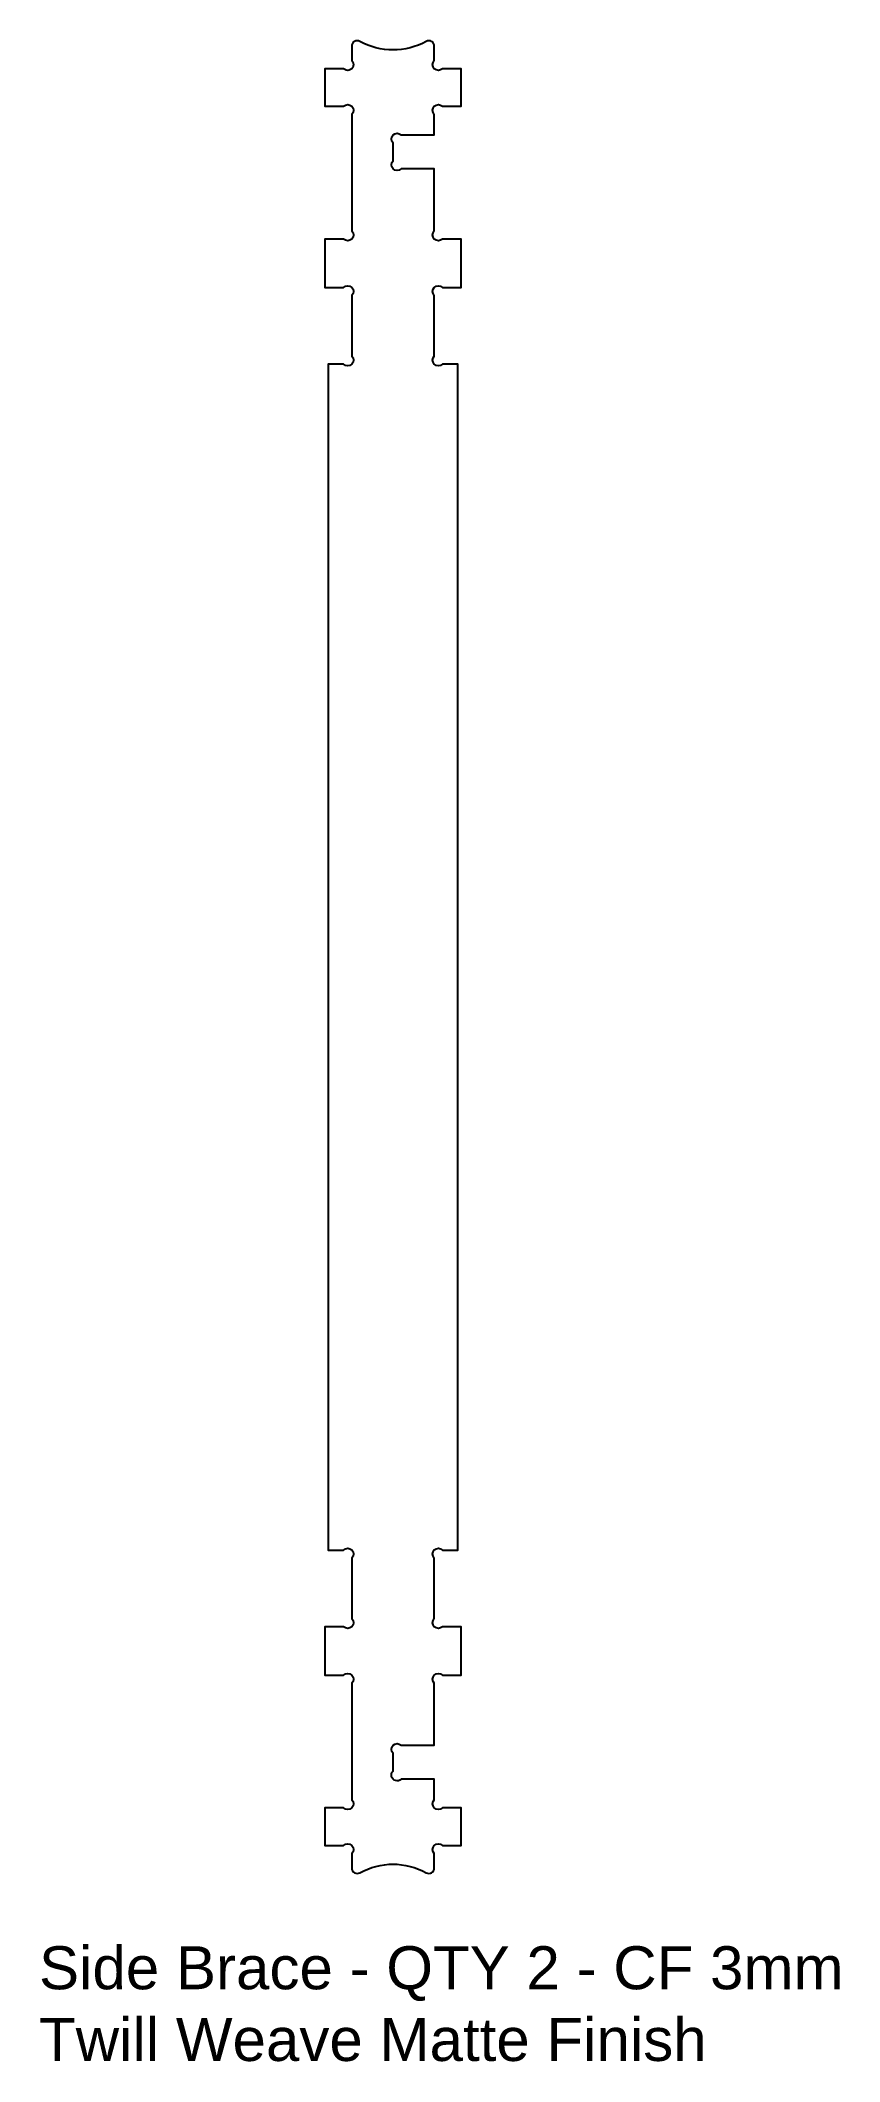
# Model space of a CAD drawing. Header units: inches. Extents: x -20 to 54, y -91 to 97.
import ezdxf

# ---------------------------------------------------------------- set-up
doc = ezdxf.new("R2010")
doc.units = ezdxf.units.IN
doc.header["$MEASUREMENT"] = 0
doc.layers.add('Side Brace Final 3.15', color=30, linetype='Continuous')
doc.styles.get("Standard").update_dxf_attribs({"font": 'arial.ttf'})

# ---------------------------------------------------------------- blocks, each defined once
blk = doc.blocks.new('A$C424e6161')
at = {"layer": 'Side Brace Final 3.15'}
blk.add_lwpolyline([(-6.01, -50.93), (-6.01, -55.13), (-4.57, -55.13, -1), (-3.81, -55.88), (-3.81, -58.78), (-3.81, -61.51, -1), (-4.57, -62.26), (-6.31, -62.26), (-6.31, -62.26), (-6.31, -66.76), (-4.57, -66.76, -1), (-3.81, -67.52), (-3.81, -78.35, -1), (-4.57, -79.1), (-6.31, -79.1), (-6.31, -82.6), (-4.57, -82.6, -1), (-3.81, -83.36), (-3.81, -84.7, 0.570941), (-3.07, -85.14, -0.257663), (3.12, -85.14, 0.570967), (3.86, -84.7), (3.86, -83.47), (3.86, -83.36, -1), (4.62, -82.6), (6.36, -82.6), (6.36, -79.1), (4.62, -79.1, -1), (3.86, -78.35), (3.86, -77.4), (3.86, -76.44), (2.42, -76.44), (0.78, -76.44, -1), (0.03, -75.68), (0.03, -75.36), (0.03, -74.36), (0.03, -74.04, -0.997968), (0.78, -73.29), (3.86, -73.29), (3.86, -71.91), (3.86, -70.73), (3.86, -67.52, -1), (4.62, -66.76), (6.36, -66.76), (6.36, -62.26), (6.36, -62.26), (4.62, -62.26, -1), (3.86, -61.51), (3.86, -58.78), (3.86, -55.88, -1), (4.62, -55.13), (6.06, -55.13), (6.06, -50.93), (6.06, -7.34), (6.06, -0.95), (6.06, 3.99), (6.06, 50.93), (6.06, 55.13), (4.62, 55.13, -1), (3.86, 55.88), (3.86, 58.78), (3.86, 61.51, -1), (4.62, 62.26), (6.36, 62.26), (6.36, 62.26), (6.36, 66.76), (4.62, 66.76, -1), (3.86, 67.52), (3.86, 70.73), (3.86, 71.91), (3.86, 73.29), (0.78, 73.29, -0.997968), (0.03, 74.04), (0.03, 74.36), (0.03, 75.36), (0.03, 75.68, -1), (0.78, 76.44), (2.42, 76.44), (3.86, 76.44), (3.86, 77.4), (3.86, 78.35, -1), (4.62, 79.1), (6.36, 79.1), (6.36, 82.6), (4.62, 82.6, -1), (3.86, 83.36), (3.86, 83.47), (3.86, 84.7, 0.570967), (3.12, 85.14, -0.257663), (-3.07, 85.14, 0.570941), (-3.81, 84.7), (-3.81, 83.36, -1), (-4.57, 82.6), (-6.31, 82.6), (-6.31, 79.1), (-4.57, 79.1, -1), (-3.81, 78.35), (-3.81, 67.52, -1), (-4.57, 66.76), (-6.31, 66.76), (-6.31, 62.26), (-6.31, 62.26), (-4.57, 62.26, -1), (-3.81, 61.51), (-3.81, 58.78), (-3.81, 55.88, -1), (-4.57, 55.13), (-6.01, 55.13), (-6.01, 50.93), (-6.01, -3.56)], format="xyb", close=True, dxfattribs=at)
at = {"layer": 'Side Brace Final 3.15', "insert": (-32.9, -91.97), "char_height": 4, "attachment_point": 1}
blk.add_mtext_dynamic_manual_height_columns('Side Brace - QTY 2 - CF 3mm Twill Weave Matte Finish', width=77.1888, gutter_width=1, heights=[0], dxfattribs=at)

msp = doc.modelspace()

# ---------------------------------------------------------------- block references
msp.add_blockref('A$C424e6161', (12.3, 11.47))

doc.saveas('drawing.dxf')
